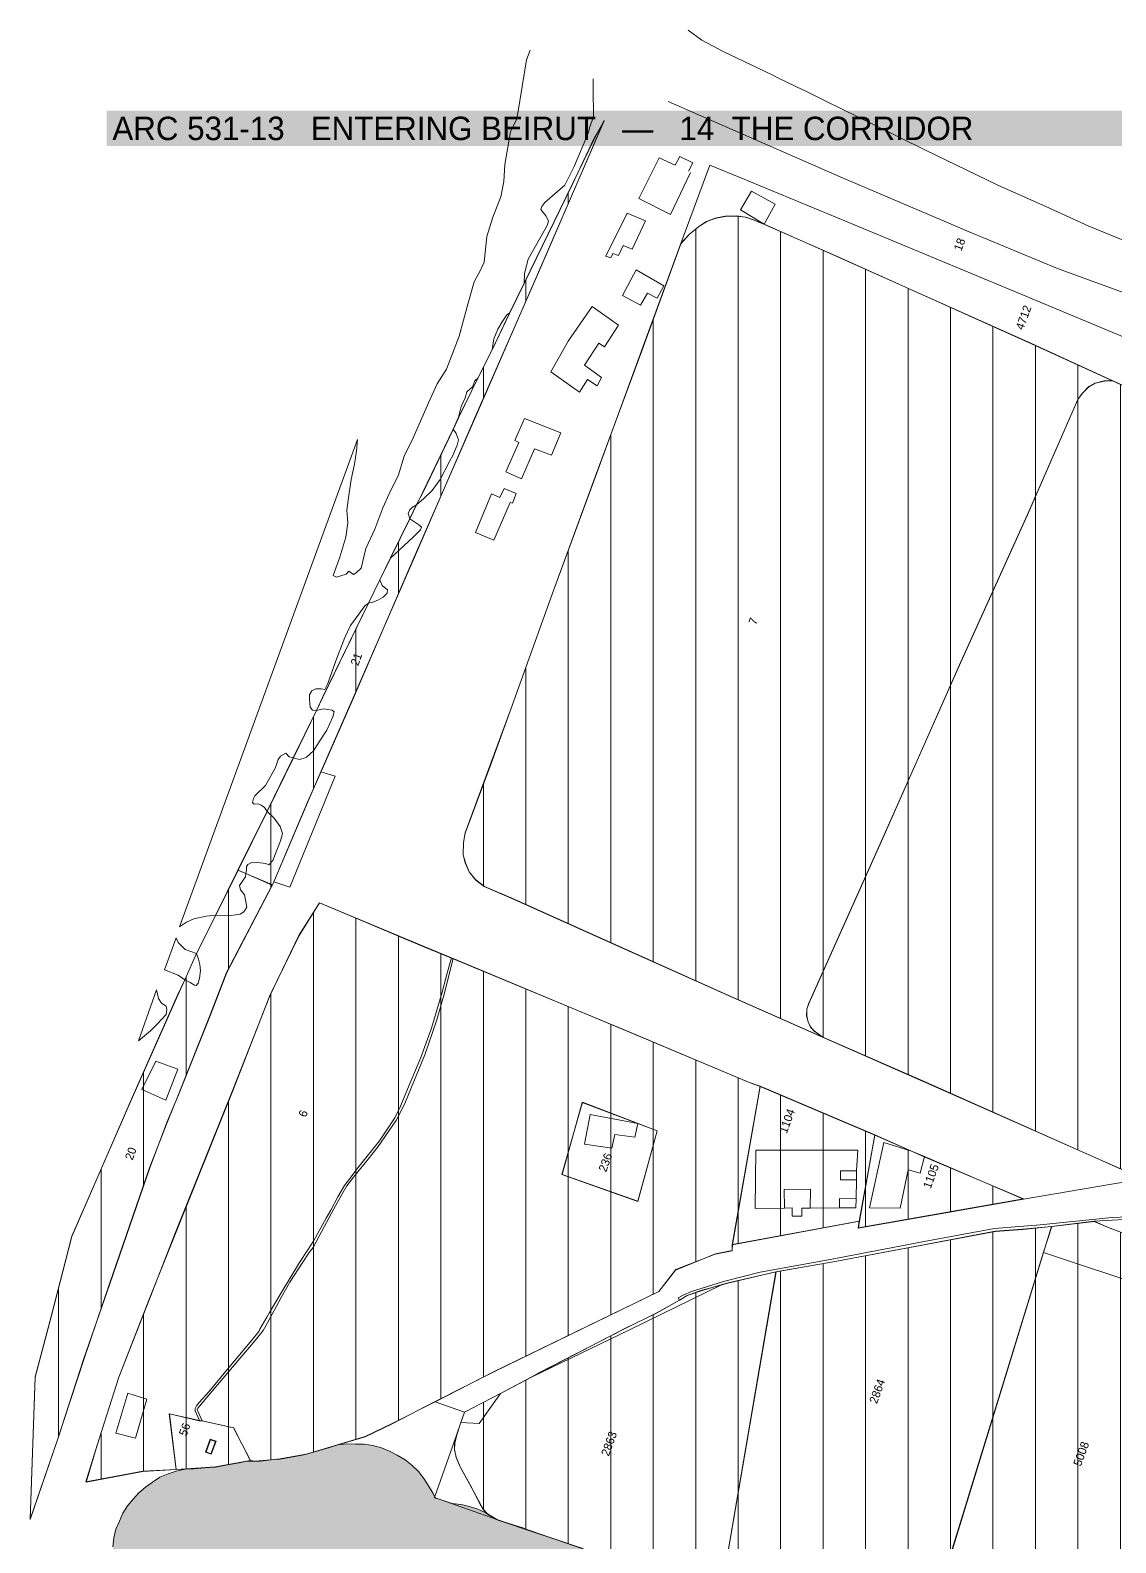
# Model space of a CAD drawing. Header units: metres. Extents: x -334141 to -333355, y -28163 to -27441.
# Drawn here: x -334071.4 to -333909.1, y -27700.9 to -27474.8 of the extents above; entities that cross this region are included whole.
import ezdxf

# ---------------------------------------------------------------- set-up
doc = ezdxf.new("R2010")
doc.units = ezdxf.units.M
for name, color, linetype, lineweight, true_color in [('EB-14-CORRIDOR', 7, 'CONTINUOUS', 18, 0x687b74), ('EB-14-EXPOSURE-0-25M', 7, 'CONTINUOUS', 18, 0xa64138), ('EB-14-EXPOSURE-25-50M', 7, 'CONTINUOUS', 18, 0xb96a61), ('EB-14-EXPOSURE-50-100M', 7, 'CONTINUOUS', 18, 0xd7aaa4), ('EB-BASE-CADASTRAL-AREA', 7, 'CONTINUOUS', 9, 0x8a8d90), ('EB-BASE-DIVIDING', 7, 'CONTINUOUS', 18, 0xc8bcac), ('EB-BASE-EASEMENTS', 7, 'CONTINUOUS', 18, 0x71806b), ('EB-BASE-ENCROACHED', 7, 'CONTINUOUS', 18, 0x725d47), ('EB-BASE-PARCEL-NUMBERS', 7, 'CONTINUOUS', 9, 0x8a8d90), ('EB-BASE-PARCELS', 7, 'CONTINUOUS', 18, 0x8a8d90), ('EB-BASE-SECTIONS', 7, 'CONTINUOUS', 9, 0xded8cf), ('EB-BASE-STRUCTURES', 7, 'CONTINUOUS', 18, 0x4e504d), ('EB-TITLE', 7, 'CONTINUOUS', 25, 0x151515)]:
    doc.layers.add(name, color=color, linetype=linetype, lineweight=lineweight, true_color=true_color)
doc.styles.add('OD-INTER', font='Inter.ttf')

msp = doc.modelspace()

# ---------------------------------------------------------------- hatches: boundary and pattern name
at = {"layer": 'EB-14-CORRIDOR', "transparency": 33554630}
msp.add_hatch(color=256, dxfattribs=at).paths.add_polyline_path([(-334024.37, -27732.06), (-334025.15, -27733.14), (-334026.02, -27734.11), (-334026.97, -27734.96), (-334028.02, -27735.7), (-334029.16, -27736.44), (-334030.38, -27736.95), (-334031.6, -27737.35), (-334032.91, -27737.75), (-334034.21, -27737.93), (-334035.5, -27737.88), (-334036.8, -27737.84), (-334038.08, -27737.57), (-334039.37, -27737.19), (-334040.74, -27736.81), (-334041.02, -27736.69), (-334041.29, -27736.68), (-334043.68, -27736.26), (-334044.24, -27736.24), (-334045.53, -27735.97), (-334046.81, -27735.71), (-334048, -27735.22), (-334049.18, -27734.62), (-334050.27, -27733.92), (-334051.35, -27733.21), (-334052.25, -27732.29), (-334053.14, -27731.26), (-334053.93, -27730.24), (-334054.54, -27729.1), (-334055.05, -27727.87), (-334055.47, -27726.63), (-334055.7, -27725.29), (-334055.84, -27724.06), (-334055.91, -27723.17), (-334055.97, -27722.5), (-334056.43, -27719.71), (-334056.5, -27719.04), (-334057.24, -27716.35), (-334057.4, -27715.68), (-334058.34, -27713.43), (-334058.67, -27712.31), (-334058.91, -27711.19), (-334059.05, -27710.07), (-334059.1, -27708.85), (-334059.07, -27702.75), (-334059.03, -27701.53), (-334058.89, -27700.2), (-334058.57, -27698.88), (-334058.06, -27697.68), (-334057.55, -27696.47), (-334056.87, -27695.39), (-334056, -27694.42), (-334055.13, -27693.45), (-334054.18, -27692.6), (-334053.13, -27691.86), (-334052, -27691.12), (-334050.77, -27690.61), (-334049.56, -27690.21), (-334048.25, -27689.92), (-334046.95, -27689.85), (-334044.07, -27689.62), (-334043.33, -27689.54), (-334040.16, -27688.98), (-334039.23, -27688.79), (-334038.3, -27688.72), (-334037.38, -27688.75), (-334034.59, -27688.4), (-334034.03, -27688.42), (-334030.49, -27687.77), (-334029.74, -27687.57), (-334026.66, -27686.68), (-334025.44, -27686.28), (-334024.05, -27686.11), (-334022.75, -27686.16), (-334021.46, -27686.2), (-334020.17, -27686.36), (-334018.88, -27686.74), (-334017.7, -27687.22), (-334016.51, -27687.82), (-334015.34, -27688.53), (-334014.35, -27689.34), (-334013.36, -27690.26), (-334012.56, -27691.29), (-334011.86, -27692.42), (-334011.16, -27693.56), (-334010.9, -27694.12), (-334010.82, -27694.24), (-334010.72, -27694.24), (-334008.44, -27694.99), (-334008.16, -27695.11), (-334007.88, -27695.12), (-334006.69, -27695.27), (-334005.59, -27695.53), (-334004.49, -27695.9), (-334003.39, -27696.39), (-334002.4, -27696.98), (-334001.94, -27697.22), (-334001.67, -27697.45), (-334001.31, -27697.57), (-333997.74, -27698.7), (-333997.65, -27698.81), (-333988.77, -27701.79), (-333977.34, -27705.74), (-333977.25, -27705.75), (-333968.19, -27708.84), (-333949.35, -27715.28), (-333938.73, -27718.88), (-333938.64, -27718.88), (-333922.64, -27724.44), (-333908.73, -27729.04), (-333908.55, -27729.16), (-333902.24, -27731.38), (-333902.15, -27731.49), (-333889.52, -27735.71), (-333876.99, -27740.04), (-333876.71, -27740.05), (-333876.34, -27740.06), (-333866.65, -27738.18), (-333865.44, -27738), (-333864.14, -27737.94), (-333862.85, -27737.98), (-333861.65, -27738.14), (-333860.37, -27738.52), (-333859.18, -27738.89), (-333858.08, -27739.37), (-333857, -27740.08), (-333856, -27740.78), (-333855.02, -27741.7), (-333854.22, -27742.62), (-333853.42, -27743.65), (-333852.71, -27744.67), (-333852.28, -27745.57), (-333852.11, -27746.02), (-333851.41, -27747.05), (-333851.24, -27747.39), (-333850.97, -27747.62), (-333849.9, -27748.77), (-333849.63, -27749), (-333849.35, -27749.12), (-333848.44, -27749.59), (-333848.17, -27749.71), (-333847.9, -27749.84), (-333820.91, -27759), (-333804.81, -27764.46), (-333786.24, -27770.77), (-333770.13, -27776.11), (-333769.4, -27776.25), (-333768.48, -27776.4), (-333768.48, -27776.4), (-333767.83, -27776.42), (-333766.99, -27776.34), (-333766.72, -27776.35), (-333765.51, -27776.28), (-333764.22, -27776.32), (-333763.02, -27776.48), (-333761.83, -27776.85), (-333760.64, -27777.23), (-333759.45, -27777.71), (-333758.46, -27778.41), (-333757.37, -27779.12), (-333756.47, -27779.93), (-333755.58, -27780.85), (-333754.88, -27781.87), (-333754.88, -27781.87), (-333754.51, -27781.99), (-333739.33, -27787.3), (-333739.24, -27787.31), (-333734.12, -27789.15), (-333724.61, -27792.49), (-333719.48, -27794.22), (-333719.39, -27794.22), (-333713.26, -27796.33), (-333701.01, -27800.65), (-333691.31, -27803.98), (-333691.22, -27803.99), (-333687.38, -27805.34), (-333683.54, -27806.7), (-333679.6, -27807.95), (-333677.59, -27808.69), (-333677.32, -27808.7), (-333673.48, -27810.16), (-333673.39, -27810.17), (-333669.64, -27811.41), (-333669.64, -27811.41), (-333662.96, -27813.76), (-333655.64, -27816.23), (-333651.25, -27817.72), (-333650.97, -27817.73), (-333650.88, -27817.73), (-333649.78, -27817.99), (-333648.58, -27818.26), (-333647.39, -27818.63), (-333646.21, -27819.23), (-333645.48, -27819.59), (-333645.3, -27819.71), (-333645.03, -27819.83), (-333642.74, -27820.57), (-333639.54, -27821.69), (-333639.45, -27821.69), (-333633.32, -27823.9), (-333632.5, -27824.15), (-333631.13, -27824.76), (-333629.95, -27825.35), (-333626.95, -27827.01), (-333623.41, -27828.92), (-333619.87, -27830.82), (-333619.77, -27830.82), (-333616.32, -27832.72), (-333609.15, -27836.63), (-333592.43, -27845.77), (-333592.34, -27845.78), (-333570.36, -27857.76), (-333546.3, -27871.04), (-333539.57, -27874.61), (-333539.48, -27874.62), (-333533.03, -27878.17), (-333526.76, -27881.61), (-333523.31, -27883.51), (-333522.22, -27884.11), (-333521.23, -27884.92), (-333520.25, -27885.84), (-333519.35, -27886.76), (-333518.65, -27887.78), (-333517.95, -27888.92), (-333517.44, -27890.16), (-333517.02, -27891.39), (-333516.69, -27892.63), (-333516.55, -27893.96), (-333516.51, -27895.3), (-333516.64, -27896.51), (-333516.87, -27897.84), (-333517.19, -27899.05), (-333517.7, -27900.25), (-333518.3, -27901.45), (-333518.98, -27902.54), (-333519.76, -27903.51), (-333520.72, -27904.47), (-333521.67, -27905.33), (-333522.81, -27906.06), (-333523.94, -27906.69), (-333524.04, -27906.69), (-333524.79, -27907.1), (-333525.08, -27907.32), (-333525.65, -27907.74), (-333526.13, -27908.17), (-333526.41, -27908.38), (-333526.89, -27908.81), (-333527.08, -27909.02), (-333527.27, -27909.24), (-333529.43, -27912.71), (-333530.9, -27914.88), (-333537.97, -27926.29), (-333537.97, -27926.29), (-333540.03, -27929.66), (-333540.42, -27930.31), (-333540.81, -27930.85), (-333542.09, -27932.8), (-333542.18, -27932.91), (-333551.3, -27947.24), (-333551.39, -27947.35), (-333558.66, -27959.19), (-333559.44, -27960.28), (-333560.31, -27961.25), (-333561.18, -27962.21), (-333562.22, -27963.07), (-333563.36, -27963.69), (-333564.49, -27964.32), (-333565.71, -27964.72), (-333567.02, -27965.12), (-333568.32, -27965.29), (-333569.62, -27965.36), (-333570.91, -27965.31), (-333572.2, -27965.16), (-333573.49, -27964.89), (-333574.68, -27964.4), (-333575.86, -27963.81), (-333607.39, -27946.93), (-333607.39, -27946.82), (-333620.02, -27940.05), (-333642.64, -27927.92), (-333642.73, -27927.92), (-333644.46, -27926.97), (-333645.54, -27926.27), (-333646.63, -27925.45), (-333647.62, -27924.64), (-333648.42, -27923.72), (-333649.21, -27922.59), (-333649.82, -27921.57), (-333650.43, -27920.32), (-333650.85, -27919.09), (-333651.08, -27917.86), (-333651.31, -27916.63), (-333651.36, -27915.29), (-333651.22, -27913.97), (-333650.99, -27912.75), (-333650.67, -27911.54), (-333650.26, -27910.34), (-333649.66, -27909.14), (-333648.98, -27908.05), (-333648.2, -27906.97), (-333647.33, -27906.11), (-333646.28, -27905.26), (-333645.24, -27904.52), (-333644.11, -27903.89), (-333642.98, -27903.38), (-333641.76, -27902.98), (-333640.45, -27902.69), (-333639.15, -27902.52), (-333637.85, -27902.45), (-333636.66, -27902.6), (-333635.37, -27902.87), (-333634.09, -27903.25), (-333629.05, -27904.98), (-333589.35, -27918.48), (-333589.07, -27918.49), (-333588.88, -27918.28), (-333569.87, -27888.53), (-333569.68, -27888.31), (-333569.95, -27888.19), (-333599.04, -27878.18), (-333599.13, -27878.06), (-333609.28, -27874.6), (-333639.47, -27864.21), (-333639.74, -27864.08), (-333639.93, -27864.3), (-333647.08, -27875.37), (-333647.86, -27876.45), (-333648.64, -27877.43), (-333649.59, -27878.28), (-333650.26, -27878.81), (-333650.47, -27879.58), (-333650.88, -27880.79), (-333651.39, -27881.99), (-333652.08, -27883.08), (-333653.45, -27885.25), (-333654.22, -27886.22), (-333655.09, -27887.19), (-333655.95, -27888.05), (-333657, -27888.9), (-333658.04, -27889.53), (-333659.26, -27890.04), (-333660.39, -27890.55), (-333661.61, -27890.84), (-333662.91, -27891.02), (-333664.21, -27891.2), (-333665.41, -27891.15), (-333666.7, -27890.89), (-333667.99, -27890.62), (-333669.18, -27890.24), (-333670.36, -27889.65), (-333671.45, -27889.05), (-333672.44, -27888.35), (-333673.43, -27887.43), (-333674.32, -27886.51), (-333675.03, -27885.49), (-333675.73, -27884.46), (-333676.34, -27883.33), (-333676.76, -27882.09), (-333677.09, -27880.86), (-333677.32, -27879.63), (-333677.37, -27878.3), (-333677.36, -27878.08), (-333677.31, -27876.75), (-333677.17, -27875.42), (-333676.85, -27874.1), (-333676.34, -27872.9), (-333675.84, -27871.69), (-333675.15, -27870.5), (-333674.66, -27869.85), (-333674.56, -27869.74), (-333673.79, -27868.66), (-333673.01, -27867.68), (-333672.05, -27866.72), (-333672.05, -27866.72), (-333671.66, -27866.29), (-333670.71, -27865.55), (-333670.61, -27865.22), (-333670.29, -27864.01), (-333670.18, -27863.68), (-333670.37, -27863.56), (-333673.17, -27861.8), (-333673.44, -27861.56), (-333673.64, -27861.89), (-333675.6, -27865.04), (-333677.47, -27868.19), (-333678.25, -27869.28), (-333679.03, -27870.25), (-333679.98, -27871.1), (-333680.94, -27871.96), (-333682.07, -27872.58), (-333683.2, -27873.21), (-333684.43, -27873.72), (-333685.64, -27874.01), (-333686.85, -27874.3), (-333688.15, -27874.37), (-333688.43, -27874.36), (-333688.62, -27874.46), (-333688.81, -27874.56), (-333689.11, -27875.33), (-333689.52, -27876.54), (-333689.72, -27876.86), (-333690.02, -27877.52), (-333690.02, -27877.52), (-333691.12, -27879.81), (-333691.12, -27879.92), (-333691.22, -27880.03), (-333691.14, -27880.25), (-333690.88, -27880.93), (-333690.46, -27882.17), (-333690.23, -27883.4), (-333690.09, -27884.62), (-333690.04, -27885.84), (-333690.18, -27887.17), (-333690.41, -27888.38), (-333690.82, -27889.59), (-333691.32, -27890.79), (-333691.82, -27891.89), (-333692.6, -27892.97), (-333693.38, -27893.94), (-333694.25, -27894.91), (-333695.2, -27895.65), (-333696.24, -27896.39), (-333697.38, -27897.02), (-333698.6, -27897.53), (-333698.97, -27897.63), (-333699.16, -27897.84), (-333700.99, -27899.78), (-333701.95, -27900.63), (-333702.9, -27901.38), (-333704.04, -27902.11), (-333705.16, -27902.63), (-333706.38, -27903.03), (-333707.6, -27903.43), (-333708.81, -27903.61), (-333710.11, -27903.67), (-333711.4, -27903.63), (-333712.69, -27903.47), (-333713.89, -27903.21), (-333715.08, -27902.83), (-333716.26, -27902.24), (-333717.35, -27901.64), (-333726.76, -27895.54), (-333727.04, -27895.42), (-333727.49, -27895.18), (-333727.77, -27895.06), (-333728.95, -27894.46), (-333730.03, -27893.76), (-333731.12, -27892.94), (-333732.01, -27892.02), (-333732.81, -27891), (-333733.6, -27889.97), (-333734.21, -27888.73), (-333734.72, -27887.6), (-333735.05, -27886.25), (-333735.28, -27885.02), (-333735.42, -27883.69), (-333735.41, -27883.47), (-333735.41, -27883.47), (-333735.83, -27882.34), (-333736.16, -27881.11), (-333736.39, -27879.88), (-333736.47, -27879.43), (-333736.65, -27879.31), (-333736.65, -27879.31), (-333737.83, -27878.61), (-333737.83, -27878.61), (-333738.56, -27878.25), (-333738.56, -27878.25), (-333739.65, -27877.65), (-333740.74, -27876.95), (-333741.72, -27876.14), (-333742.62, -27875.22), (-333743.33, -27874.31), (-333744.03, -27873.28), (-333744.64, -27872.15), (-333745.15, -27871.02), (-333745.48, -27869.79), (-333745.72, -27868.56), (-333745.86, -27867.33), (-333745.9, -27866), (-333745.77, -27864.78), (-333745.54, -27863.57), (-333745.43, -27863.13), (-333745.32, -27862.69), (-333745.32, -27862.69), (-333745.74, -27861.45), (-333745.98, -27860.22), (-333746.12, -27859), (-333746.07, -27857.67), (-333745.94, -27856.45), (-333745.71, -27855.24), (-333745.39, -27854.03), (-333743.64, -27848.98), (-333743.54, -27848.77), (-333743.71, -27848.32), (-333744.04, -27847.19), (-333744.27, -27845.96), (-333744.41, -27844.74), (-333744.46, -27843.52), (-333744.33, -27842.3), (-333744.1, -27841.09), (-333743.78, -27839.88), (-333743.26, -27838.45), (-333740.27, -27829.68), (-333740.17, -27829.35), (-333740.44, -27829.23), (-333754.61, -27824.29), (-333754.89, -27824.28), (-333755.17, -27824.16), (-333755.44, -27824.15), (-333756, -27824.13), (-333756.74, -27824.21), (-333757.3, -27824.19), (-333758.23, -27824.38), (-333759.06, -27824.46), (-333759.81, -27824.66), (-333760.66, -27824.96), (-333761.13, -27825.17), (-333761.32, -27825.27), (-333761.6, -27825.37), (-333762.26, -27825.79), (-333762.45, -27825.9), (-333762.64, -27826), (-333762.83, -27826.22), (-333763.78, -27826.96), (-333764.91, -27827.59), (-333766.04, -27828.1), (-333767.26, -27828.5), (-333768.48, -27828.9), (-333769.78, -27829.08), (-333770.99, -27829.15), (-333772.28, -27829.1), (-333773.57, -27828.83), (-333774.76, -27828.57), (-333775.95, -27828.19), (-333777.14, -27827.6), (-333778.23, -27827), (-333779.22, -27826.19), (-333779.58, -27825.96), (-333779.85, -27825.73), (-333780.12, -27825.61), (-333807.57, -27816.31), (-333807.65, -27816.2), (-333812.78, -27814.57), (-333812.87, -27814.57), (-333845.26, -27803.66), (-333845.26, -27803.66), (-333873.8, -27793.77), (-333874.16, -27793.64), (-333874.72, -27793.74), (-333874.81, -27793.73), (-333876.11, -27793.69), (-333877.4, -27793.53), (-333878.69, -27793.26), (-333879.87, -27792.78), (-333881.06, -27792.29), (-333882.15, -27791.59), (-333883.23, -27790.88), (-333883.5, -27790.65), (-333883.77, -27790.53), (-333911.31, -27781.23), (-333912.41, -27780.75), (-333913.59, -27780.15), (-333914.59, -27779.56), (-333915.58, -27778.75), (-333916.47, -27777.94), (-333917.27, -27777.03), (-333917.98, -27776), (-333918.59, -27774.98), (-333919.11, -27773.85), (-333919.53, -27772.73), (-333919.86, -27771.49), (-333920.09, -27770.27), (-333920.14, -27769.04), (-333920.1, -27767.82), (-333920.09, -27767.6), (-333920.36, -27767.48), (-333940.85, -27760.54), (-333962.08, -27753.35), (-333975.53, -27748.77), (-333975.62, -27748.77), (-334003.7, -27739.23), (-334003.7, -27739.23), (-334024.1, -27732.18), (-334024.37, -27732.06), (-334024.37, -27732.06)])
at = {"layer": 'EB-14-EXPOSURE-0-25M', "transparency": 33554630}
h = msp.add_hatch(dxfattribs=at)
h.set_pattern_fill('ANSI31', color=256, scale=2, angle=45)
h.paths.add_polyline_path([(-334046.55, -27612.83), (-334043.66, -27607.04), (-334040.37, -27600.39), (-334039.18, -27600.88), (-334035.17, -27602.57), (-334042.02, -27615.65), (-334044.46, -27622), (-334049.23, -27633.93), (-334050.96, -27638.09), (-334053.51, -27644.88), (-334059.49, -27662.21), (-334063.41, -27673.51), (-334067.25, -27685.36), (-334071.38, -27697.43), (-334070.63, -27676.14), (-334068.27, -27667.12), (-334065.17, -27655.13), (-334056.1, -27634.25), (-334049.36, -27619.05), (-334048.26, -27616.76), (-334046.55, -27612.83)])
h = msp.add_hatch(dxfattribs=at)
h.set_pattern_fill('ANSI31', color=256, scale=2, angle=45)
h.paths.add_polyline_path([(-334012.53, -27611.81), (-334008.43, -27613.51), (-334008.15, -27613.63), (-333982.7, -27624.18), (-333964, -27632.06), (-333962.26, -27632.68), (-333966.43, -27656.4), (-333966.46, -27657.28), (-333968.98, -27657.75), (-333974.89, -27660.09), (-333977.42, -27663.34), (-334002.09, -27675.34), (-334010.86, -27679.81), (-334017.27, -27683.13), (-334021.32, -27685.1), (-334030.12, -27687.67), (-334034.31, -27688.41), (-334037.75, -27688.74), (-334038.48, -27688.6), (-334041, -27683.74), (-334045.68, -27682.68), (-334046.14, -27682.67), (-334050.55, -27681.62), (-334049.55, -27689.98), (-334054.56, -27690.25), (-334063.04, -27691.84), (-334061.36, -27686.35), (-334058.13, -27676.14), (-334053.55, -27664.42), (-334049.69, -27654.68), (-334041.06, -27633.22), (-334035.56, -27619.1), (-334031.18, -27610.15), (-334028.13, -27605.26), (-334012.53, -27611.81)])
h = msp.add_hatch(dxfattribs=at)
h.set_pattern_fill('ANSI31', color=256, scale=2, angle=45)
h.paths.add_polyline_path([(-333923.02, -27654.05), (-333918.66, -27653.64), (-333919.9, -27657.49), (-333934.34, -27704.49), (-333938.73, -27718.88), (-333949.25, -27715.28), (-333968.19, -27708.84), (-333959.91, -27660.4), (-333951.34, -27658.93), (-333937.54, -27656.31), (-333927.11, -27654.34), (-333923.02, -27654.05)])
h = msp.add_hatch(dxfattribs=at)
h.set_pattern_fill('ANSI31', color=256, scale=2, angle=45)
h.paths.add_polyline_path([(-333903.69, -27714.78), (-333908.64, -27729.15), (-333922.64, -27724.44), (-333938.73, -27718.88), (-333934.34, -27704.49), (-333919.9, -27657.49), (-333918.66, -27653.64), (-333912.33, -27652.87), (-333910.33, -27653.72), (-333896.63, -27658.97), (-333885.58, -27663.25), (-333886.08, -27664.56), (-333887.33, -27668.29), (-333887.63, -27669.06), (-333893.3, -27685.29), (-333897.94, -27698.78), (-333900.19, -27704.92), (-333903.48, -27714.24), (-333903.69, -27714.78)])
h = msp.add_hatch(dxfattribs=at)
h.set_pattern_fill('ANSI31', color=256, scale=2, angle=45)
h.paths.add_polyline_path([(-333977.71, -27666.54), (-333974.31, -27664.67), (-333973.18, -27663.93), (-333971.12, -27663.23), (-333967.94, -27662.34), (-333967.28, -27662.14), (-333959.91, -27660.4), (-333968.19, -27708.84), (-333977.25, -27705.75), (-333988.77, -27701.79), (-333997.74, -27698.81), (-334001.67, -27697.45), (-334003.03, -27696.62), (-334003.66, -27695.93), (-334004.09, -27695.14), (-334005.65, -27692.2), (-334007.13, -27689.59), (-334007.73, -27688.13), (-334007.97, -27687.01), (-334007.93, -27686.01), (-334007.61, -27684.8), (-334006.99, -27682.94), (-334006.47, -27681.4), (-334001.1, -27678.6), (-333996.38, -27676.1), (-333995.25, -27675.47), (-333982.52, -27668.93), (-333977.71, -27666.54)])
h = msp.add_hatch(dxfattribs=at)
h.set_pattern_fill('ANSI31', color=256, scale=2, angle=45)
h.paths.add_polyline_path([(-334041, -27683.74), (-334038.48, -27688.6), (-334043.7, -27689.63), (-334049.55, -27689.98), (-334050.55, -27681.62), (-334046.14, -27682.67), (-334045.68, -27682.68), (-334041, -27683.74)])
at = {"layer": 'EB-14-EXPOSURE-25-50M', "transparency": 33554630}
h = msp.add_hatch(dxfattribs=at)
h.set_pattern_fill('ANSI31', color=256, scale=2, angle=45)
h.paths.add_polyline_path([(-333988.82, -27635.07), (-333980.51, -27638.25), (-333977.68, -27639.35), (-333980.55, -27649.9), (-333991.89, -27645.84), (-333988.82, -27635.07)])
at = {"layer": 'EB-14-EXPOSURE-50-100M', "transparency": 33554630}
h = msp.add_hatch(dxfattribs=at)
h.set_pattern_fill('ANSI31', color=256, scale=2, angle=45)
h.paths.add_polyline_path([(-334035.17, -27602.57), (-334039.18, -27600.88), (-334040.37, -27600.39), (-334035.98, -27591.55), (-334032.09, -27583.59), (-334028.6, -27576.49), (-334027.7, -27574.53), (-334020.81, -27560.45), (-334019.11, -27556.96), (-334017.52, -27553.68), (-334014.62, -27547.79), (-334013.62, -27545.72), (-334012.63, -27543.87), (-334008.13, -27534.37), (-334007.33, -27532.62), (-334004.44, -27526.73), (-334002.35, -27522.58), (-333999.75, -27517.12), (-333997.55, -27512.65), (-333990.37, -27497.92), (-333987.06, -27490.93), (-333985.58, -27488.32), (-333995.06, -27510.18), (-334004.93, -27532.82), (-334013.99, -27553.59), (-334023.07, -27574.58), (-334027.9, -27585.62), (-334029.92, -27590.21), (-334034.97, -27602.13), (-334035.17, -27602.57)])
h = msp.add_hatch(dxfattribs=at)
h.set_pattern_fill('ANSI31', color=256, scale=2, angle=45)
h.paths.add_polyline_path([(-333961.6, -27503.82), (-333950.93, -27508.52), (-333921.68, -27521.66), (-333909.56, -27527.19), (-333910.77, -27527.26), (-333912.17, -27527.54), (-333913.11, -27528.07), (-333914.07, -27529.03), (-333914.75, -27530.01), (-333922.3, -27547.17), (-333932.25, -27569.24), (-333944.12, -27596.02), (-333954.97, -27620.28), (-333955.28, -27621.16), (-333955.32, -27622.15), (-333955.07, -27623.05), (-333954.73, -27623.84), (-333954.19, -27624.41), (-333952.93, -27625.35), (-333966.78, -27619.2), (-333983.83, -27611.6), (-333999.04, -27604.74), (-334003.51, -27602.8), (-334004.78, -27601.87), (-334005.75, -27600.61), (-334006.35, -27599.26), (-334006.68, -27598.03), (-334006.61, -27596.25), (-334006.38, -27594.82), (-334002.49, -27584.41), (-333999.52, -27576.3), (-333993.15, -27558.54), (-333986.91, -27541.56), (-333979.95, -27522.71), (-333974.1, -27506.71), (-333972.85, -27505.31), (-333971.42, -27504.14), (-333970.28, -27503.4), (-333968.97, -27502.89), (-333967.48, -27502.61), (-333965.81, -27502.56), (-333964.43, -27502.72), (-333963.15, -27503.21), (-333961.6, -27503.82)])
h = msp.add_hatch(dxfattribs=at)
h.set_pattern_fill('ANSI31', color=256, scale=2, angle=45)
h.paths.add_polyline_path([(-333910.77, -27527.26), (-333909.56, -27527.19), (-333883.23, -27539.11), (-333882.78, -27550.01), (-333883.21, -27556.87), (-333884.3, -27574.6), (-333885.19, -27584.11), (-333887, -27603.92), (-333888.4, -27622.52), (-333889.24, -27643.69), (-333905.07, -27646.46), (-333937.52, -27632.11), (-333952.93, -27625.35), (-333954.19, -27624.41), (-333954.73, -27623.84), (-333955.07, -27623.05), (-333955.32, -27622.15), (-333955.28, -27621.16), (-333954.97, -27620.28), (-333944.12, -27596.02), (-333932.25, -27569.24), (-333922.3, -27547.17), (-333914.75, -27530.01), (-333914.07, -27529.03), (-333913.11, -27528.07), (-333912.17, -27527.54), (-333910.77, -27527.26)])
h = msp.add_hatch(dxfattribs=at)
h.set_pattern_fill('ANSI31', color=256, scale=2, angle=45)
h.paths.add_polyline_path([(-333966.43, -27656.4), (-333962.26, -27632.68), (-333945.11, -27639.94), (-333947.42, -27652.85), (-333966.43, -27656.4)])
h = msp.add_hatch(dxfattribs=at)
h.set_pattern_fill('ANSI31', color=256, scale=2, angle=45)
h.paths.add_polyline_path([(-333947.42, -27652.85), (-333945.11, -27639.94), (-333939.64, -27642.36), (-333937.73, -27643.2), (-333922.86, -27649.5), (-333933.39, -27651.35), (-333947.55, -27653.84), (-333947.42, -27652.85)])

# ---------------------------------------------------------------- linework, layer by layer
at = {"layer": 'EB-14-CORRIDOR'}
msp.add_lwpolyline([(-334059.03, -27701.53), (-334058.89, -27700.2), (-334058.57, -27698.88), (-334058.06, -27697.68), (-334057.55, -27696.47), (-334056.87, -27695.39), (-334056, -27694.42), (-334055.13, -27693.45), (-334054.18, -27692.6), (-334053.13, -27691.86), (-334052, -27691.12), (-334050.77, -27690.61), (-334049.56, -27690.21), (-334048.25, -27689.92), (-334046.95, -27689.85), (-334044.07, -27689.62), (-334043.33, -27689.54), (-334040.16, -27688.98), (-334039.23, -27688.79), (-334038.3, -27688.72), (-334037.38, -27688.75), (-334034.59, -27688.4), (-334034.03, -27688.42), (-334030.49, -27687.77), (-334029.74, -27687.57), (-334026.66, -27686.68), (-334025.44, -27686.28), (-334024.05, -27686.11), (-334022.75, -27686.16), (-334021.46, -27686.2), (-334020.17, -27686.36), (-334018.88, -27686.74), (-334017.7, -27687.22), (-334016.51, -27687.82), (-334015.34, -27688.53), (-334014.35, -27689.34), (-334013.36, -27690.26), (-334012.56, -27691.29), (-334011.86, -27692.42), (-334011.16, -27693.56), (-334010.9, -27694.12), (-334010.82, -27694.24), (-334010.72, -27694.24), (-334008.44, -27694.99), (-334008.16, -27695.11), (-334007.88, -27695.12), (-334006.69, -27695.27), (-334005.59, -27695.53), (-334004.49, -27695.9), (-334003.39, -27696.39), (-334002.4, -27696.98), (-334001.94, -27697.22), (-334001.67, -27697.45), (-334001.31, -27697.57), (-333997.74, -27698.7), (-333997.65, -27698.81), (-333988.77, -27701.79)], dxfattribs=at)
at = {"layer": 'EB-14-EXPOSURE-0-25M'}
for points in [[(-334046.55, -27612.83), (-334043.66, -27607.04), (-334040.37, -27600.39), (-334039.18, -27600.88), (-334035.17, -27602.57), (-334042.02, -27615.65), (-334044.46, -27622), (-334049.23, -27633.93), (-334050.96, -27638.09), (-334053.51, -27644.88), (-334059.49, -27662.21), (-334063.41, -27673.51), (-334067.25, -27685.36), (-334071.38, -27697.43), (-334070.63, -27676.14), (-334068.27, -27667.12), (-334065.17, -27655.13), (-334056.1, -27634.25), (-334049.36, -27619.05), (-334048.26, -27616.76), (-334046.55, -27612.83)], [(-334012.53, -27611.81), (-334008.43, -27613.51), (-334008.15, -27613.63), (-333982.7, -27624.18), (-333964, -27632.06), (-333962.26, -27632.68), (-333966.43, -27656.4), (-333966.46, -27657.28), (-333968.98, -27657.75), (-333974.89, -27660.09), (-333977.42, -27663.34), (-334002.09, -27675.34), (-334010.86, -27679.81), (-334017.27, -27683.13), (-334021.32, -27685.1), (-334030.12, -27687.67), (-334034.31, -27688.41), (-334037.75, -27688.74), (-334038.48, -27688.6), (-334041, -27683.74), (-334045.68, -27682.68), (-334046.14, -27682.67), (-334050.55, -27681.62), (-334049.55, -27689.98), (-334054.56, -27690.25), (-334063.04, -27691.84), (-334061.36, -27686.35), (-334058.13, -27676.14), (-334053.55, -27664.42), (-334049.69, -27654.68), (-334041.06, -27633.22), (-334035.56, -27619.1), (-334031.18, -27610.15), (-334028.13, -27605.26), (-334012.53, -27611.81)], [(-333923.02, -27654.05), (-333918.66, -27653.64), (-333919.9, -27657.49), (-333934.34, -27704.49), (-333938.73, -27718.88), (-333949.25, -27715.28), (-333968.19, -27708.84), (-333959.91, -27660.4), (-333951.34, -27658.93), (-333937.54, -27656.31), (-333927.11, -27654.34), (-333923.02, -27654.05)], [(-333903.69, -27714.78), (-333908.64, -27729.15), (-333922.64, -27724.44), (-333938.73, -27718.88), (-333934.34, -27704.49), (-333919.9, -27657.49), (-333918.66, -27653.64), (-333912.33, -27652.87), (-333910.33, -27653.72), (-333896.63, -27658.97), (-333885.58, -27663.25), (-333886.08, -27664.56), (-333887.33, -27668.29), (-333887.63, -27669.06), (-333893.3, -27685.29), (-333897.94, -27698.78), (-333900.19, -27704.92), (-333903.48, -27714.24), (-333903.69, -27714.78)], [(-334041, -27683.74), (-334038.48, -27688.6), (-334043.7, -27689.63), (-334049.55, -27689.98), (-334050.55, -27681.62), (-334046.14, -27682.67), (-334045.68, -27682.68), (-334041, -27683.74)]]:
    msp.add_lwpolyline(points, close=True, dxfattribs=at)
msp.add_lwpolyline([(-333988.77, -27701.79), (-333997.74, -27698.81), (-334001.67, -27697.45), (-334003.03, -27696.62), (-334003.66, -27695.93), (-334004.09, -27695.14), (-334005.65, -27692.2), (-334007.13, -27689.59), (-334007.73, -27688.13), (-334007.97, -27687.01), (-334007.93, -27686.01), (-334007.61, -27684.8), (-334006.99, -27682.94), (-334006.47, -27681.4), (-334001.1, -27678.6), (-333996.38, -27676.1), (-333995.25, -27675.47), (-333982.52, -27668.93), (-333977.71, -27666.54), (-333977.71, -27666.54), (-333974.31, -27664.67), (-333973.18, -27663.93), (-333971.12, -27663.23), (-333967.94, -27662.34), (-333967.28, -27662.14), (-333959.91, -27660.4), (-333968.19, -27708.84)], dxfattribs=at)
at = {"layer": 'EB-14-EXPOSURE-25-50M'}
msp.add_lwpolyline([(-333988.82, -27635.07), (-333980.51, -27638.25), (-333977.68, -27639.35), (-333980.55, -27649.9), (-333991.89, -27645.84), (-333988.82, -27635.07)], close=True, dxfattribs=at)
at = {"layer": 'EB-14-EXPOSURE-50-100M'}
for points in [[(-334035.17, -27602.57), (-334039.18, -27600.88), (-334040.37, -27600.39), (-334035.98, -27591.55), (-334032.09, -27583.59), (-334028.6, -27576.49), (-334027.7, -27574.53), (-334020.81, -27560.45), (-334019.11, -27556.96), (-334017.52, -27553.68), (-334014.62, -27547.79), (-334013.62, -27545.72), (-334012.63, -27543.87), (-334008.13, -27534.37), (-334007.33, -27532.62), (-334004.44, -27526.73), (-334002.35, -27522.58), (-333999.75, -27517.12), (-333997.55, -27512.65), (-333990.37, -27497.92), (-333987.06, -27490.93), (-333985.58, -27488.32), (-333995.06, -27510.18), (-334004.93, -27532.82), (-334013.99, -27553.59), (-334023.07, -27574.58), (-334027.9, -27585.62), (-334029.92, -27590.21), (-334034.97, -27602.13), (-334035.17, -27602.57)], [(-333961.6, -27503.82), (-333950.93, -27508.52), (-333921.68, -27521.66), (-333909.56, -27527.19), (-333910.77, -27527.26), (-333912.17, -27527.54), (-333913.11, -27528.07), (-333914.07, -27529.03), (-333914.75, -27530.01), (-333922.3, -27547.17), (-333932.25, -27569.24), (-333944.12, -27596.02), (-333954.97, -27620.28), (-333955.28, -27621.16), (-333955.32, -27622.15), (-333955.07, -27623.05), (-333954.73, -27623.84), (-333954.19, -27624.41), (-333952.93, -27625.35), (-333966.78, -27619.2), (-333983.83, -27611.6), (-333999.04, -27604.74), (-334003.51, -27602.8), (-334004.78, -27601.87), (-334005.75, -27600.61), (-334006.35, -27599.26), (-334006.68, -27598.03), (-334006.61, -27596.25), (-334006.38, -27594.82), (-334002.49, -27584.41), (-333999.52, -27576.3), (-333993.15, -27558.54), (-333986.91, -27541.56), (-333979.95, -27522.71), (-333974.1, -27506.71), (-333972.85, -27505.31), (-333971.42, -27504.14), (-333970.28, -27503.4), (-333968.97, -27502.89), (-333967.48, -27502.61), (-333965.81, -27502.56), (-333964.43, -27502.72), (-333963.15, -27503.21), (-333961.6, -27503.82)], [(-333966.43, -27656.4), (-333962.26, -27632.68), (-333945.11, -27639.94), (-333947.42, -27652.85), (-333966.43, -27656.4)], [(-333947.42, -27652.85), (-333945.11, -27639.94), (-333939.64, -27642.36), (-333937.73, -27643.2), (-333922.86, -27649.5), (-333933.39, -27651.35), (-333947.55, -27653.84), (-333947.42, -27652.85)]]:
    msp.add_lwpolyline(points, close=True, dxfattribs=at)
msp.add_lwpolyline([(-333905.07, -27646.46), (-333937.52, -27632.11), (-333952.93, -27625.35), (-333954.19, -27624.41), (-333954.73, -27623.84), (-333955.07, -27623.05), (-333955.32, -27622.15), (-333955.28, -27621.16), (-333954.97, -27620.28), (-333944.12, -27596.02), (-333932.25, -27569.24), (-333922.3, -27547.17), (-333914.75, -27530.01), (-333914.07, -27529.03), (-333913.11, -27528.07), (-333912.17, -27527.54), (-333910.77, -27527.26), (-333910.77, -27527.26), (-333909.56, -27527.19), (-333883.23, -27539.11)], dxfattribs=at)
at = {"layer": 'EB-BASE-CADASTRAL-AREA'}
for points in [[(-334045.19, -27687.37), (-334044.48, -27685.44), (-334043.61, -27685.75), (-334044.32, -27687.69), (-334045.19, -27687.37)], [(-334045.09, -27687.34), (-334044.43, -27685.54), (-334043.71, -27685.8), (-334044.37, -27687.6), (-334045.09, -27687.34)]]:
    msp.add_lwpolyline(points, dxfattribs=at)
at = {"layer": 'EB-BASE-DIVIDING'}
for points in [[(-334043.62, -27607.09), (-334045.11, -27607.25), (-334046.95, -27607.64), (-334048.05, -27608.14), (-334049.05, -27608.83), (-334022.47, -27536), (-334022.63, -27537.69), (-334022.93, -27539.68), (-334023.39, -27541.94), (-334023.85, -27545.05), (-334024.04, -27546.54), (-334023.93, -27548.42), (-334024.23, -27550.56), (-334025.11, -27553.56), (-334026.11, -27556.31), (-334025.61, -27556.54), (-334024.16, -27556.12), (-334023.74, -27555.66), (-334023.05, -27556.16), (-334022.66, -27555.89), (-334021.93, -27555.24), (-334021.19, -27552.29), (-334019.87, -27549.38), (-334018.66, -27546.19), (-334017.74, -27544.09), (-334016.31, -27541.25), (-334015.46, -27538.49), (-334014.1, -27535.62), (-334011.86, -27530.48), (-334010.54, -27527.64), (-334009.16, -27525.46), (-334007.27, -27520.51), (-334005.98, -27515.76), (-334005.01, -27512.39), (-334004.11, -27510.78), (-334003.53, -27509.47), (-334003.11, -27505.64), (-334002.21, -27502.73), (-334001.04, -27499.7), (-334000.59, -27497.4), (-334000.43, -27494.87), (-333999.57, -27490), (-333998.67, -27488.12), (-333998.49, -27487.19), (-333997.2, -27479.24), (-333996.63, -27477.77)], [(-333987.23, -27482.04), (-333987.21, -27483.56), (-333987.16, -27487.76), (-333987.75, -27489.41), (-333987.94, -27490.06), (-333990.05, -27495.19), (-333991.48, -27497.95), (-333992.57, -27498.88), (-333994.43, -27500.54), (-333994.88, -27501.15), (-333995.03, -27501.6), (-333994.25, -27502.6), (-333993.9, -27503.34), (-333994.09, -27504.01), (-333996.96, -27509.01), (-333997.5, -27511.16), (-333997.52, -27512.62)], [(-333999.72, -27517.08), (-334000.13, -27517.35), (-334000.84, -27518.38), (-334001.48, -27519.5), (-334002.09, -27520.91), (-334002.35, -27522.58)], [(-334004.41, -27526.75), (-334004.94, -27527.23), (-334005.29, -27528.09), (-334006.09, -27528.86), (-334006.38, -27529.76), (-334006.96, -27531.04), (-334007.34, -27532.66)], [(-334013.62, -27545.74), (-334014.23, -27546.11), (-334014.64, -27546.5), (-334014.9, -27547.04), (-334014.64, -27547.83)], [(-334020.84, -27560.44), (-334021.37, -27560.83), (-334022.27, -27562.08), (-334023.52, -27563.78), (-334024.36, -27565.58), (-334025.68, -27569.07), (-334026.91, -27572.44), (-334027.36, -27573.35), (-334027.91, -27573.26), (-334028.7, -27573.24), (-334029.28, -27573.56), (-334029.65, -27574.15), (-334029.63, -27574.78), (-334029.53, -27576), (-334029.19, -27576.46), (-334028.61, -27576.49)], [(-334032.05, -27583.58), (-334032.68, -27583.4), (-334033.16, -27582.89), (-334033.96, -27583.34), (-334034.31, -27583.82), (-334034.74, -27585.04), (-334036.22, -27587.7), (-334037.79, -27589.24), (-334038.03, -27589.63), (-334038.16, -27590.24), (-334037.9, -27590.52), (-334037.32, -27590.46), (-334036.84, -27590.65), (-334036.36, -27591.01), (-334035.95, -27591.6)], [(-334046.53, -27612.84), (-334048.23, -27612.25), (-334049.28, -27611.16), (-334049.55, -27610.5), (-334051.31, -27615.26), (-334049.28, -27616.08), (-334048.29, -27616.77)], [(-334052.2, -27619.57), (-334051.78, -27620.23), (-334051.09, -27620.71), (-334050.95, -27621.18), (-334051.09, -27621.94), (-334052.46, -27623.43), (-334053.4, -27624.37), (-334055.22, -27625.89), (-334052.49, -27618.24)], [(-334052.49, -27618.24), (-334052.2, -27619.57)], [(-333885.38, -27647.42), (-333885.55, -27647.05), (-333895.82, -27649.95), (-333903.64, -27652.05), (-333909.64, -27652.28), (-333920.4, -27653.41), (-333927.22, -27653.92), (-333937.75, -27655.88), (-333951.78, -27658.59), (-333962.28, -27660.46), (-333967.75, -27661.87), (-333972.51, -27663.36), (-333973.68, -27663.83), (-333974.52, -27664.29), (-333974.31, -27664.67)], [(-333922.86, -27649.54), (-333905.03, -27646.51)], [(-333890.21, -27648.8), (-333903.39, -27652.36), (-333912.3, -27652.82)], [(-334010.86, -27679.83), (-334006.47, -27681.41)]]:
    msp.add_lwpolyline(points, dxfattribs=at)
at = {"layer": 'EB-BASE-EASEMENTS'}
for points in [[(-334008.18, -27534.42), (-334007.72, -27535.06), (-334007.36, -27536.01), (-334007.54, -27536.84), (-334008.19, -27538.39), (-334008.67, -27539.16), (-334010.09, -27541.95), (-334011.28, -27543.62), (-334012.53, -27544.8), (-334013.62, -27545.74)], [(-334014.64, -27547.83), (-334013.3, -27548.72), (-334012.88, -27549.08), (-334013.06, -27549.5), (-334014.13, -27550.57), (-334017.53, -27553.71)], [(-334019.12, -27556.95), (-334018.76, -27557.82), (-334017.99, -27558.47), (-334018.05, -27558.95), (-334018.64, -27559.54), (-334019.3, -27559.96), (-334020.04, -27560.25), (-334020.84, -27560.44)], [(-334028.61, -27576.49), (-334027.52, -27576.24), (-334026.27, -27576.47), (-334025.97, -27576.71), (-334026.15, -27577.43), (-334027.04, -27579.45), (-334028.17, -27581.17), (-334029.06, -27582.54), (-334030.07, -27583.49), (-334030.6, -27583.67), (-334031.2, -27583.84), (-334032.05, -27583.58)], [(-334035.95, -27591.6), (-334034.92, -27592.58), (-334034.03, -27593.83), (-334033.68, -27594.9), (-334033.97, -27595.97), (-334035.1, -27598.94), (-334035.7, -27599.59), (-334036.17, -27599.35), (-334037.42, -27599.24), (-334038.43, -27599.29), (-334038.84, -27599.53), (-334039.08, -27599.83), (-334039.08, -27600.42), (-334039.14, -27600.88)], [(-334039.14, -27600.88), (-334039.2, -27601.37), (-334040.09, -27602.68), (-334039.97, -27603.33), (-334039.38, -27604.05), (-334039.14, -27605.06), (-334038.99, -27605.89), (-334039.47, -27606.6), (-334040, -27606.96), (-334041.42, -27607.14), (-334043.62, -27607.09)], [(-334046.53, -27612.84), (-334046.21, -27613.66), (-334046.04, -27614.47), (-334045.95, -27615.4), (-334046.1, -27616.5), (-334046.3, -27617.28), (-334046.59, -27617.6), (-334046.85, -27617.57), (-334047.46, -27617.14), (-334048.29, -27616.77)], [(-334046.1, -27682.62), (-334046.75, -27681.18), (-334046.73, -27680.85), (-334046.52, -27680.45), (-334046.13, -27679.96), (-334044.68, -27678.33), (-334042.15, -27675.27), (-334038.25, -27670.63), (-334037.23, -27669.33), (-334037.05, -27669.01), (-334036.02, -27667.18), (-334035.64, -27666.47), (-334033.89, -27663.53), (-334031.14, -27659.01), (-334029.9, -27657.14), (-334029, -27655.71), (-334027.15, -27652.4), (-334026.47, -27651.2), (-334025.41, -27649.21), (-334024.4, -27647.51), (-334023.77, -27646.64), (-334022.22, -27644.6), (-334019.18, -27640.81), (-334016.89, -27637.4), (-334016.05, -27635.67), (-334014.72, -27632.52), (-334012.97, -27628.38), (-334011.42, -27623.97), (-334009.79, -27618.58), (-334008.99, -27615.56), (-334008.43, -27613.46)], [(-334008.16, -27613.58), (-334009.49, -27618.88), (-334010.62, -27622.74), (-334012.37, -27627.97), (-334013.92, -27631.71), (-334015.38, -27635.24), (-334016.66, -27637.8), (-334017.17, -27638.5), (-334018.35, -27640.21), (-334019.39, -27641.66), (-334020.89, -27643.55), (-334023.08, -27646.25), (-334024.08, -27647.57), (-334024.81, -27648.83), (-334025.99, -27651), (-334028.18, -27655.1), (-334029.08, -27656.79), (-334029.68, -27657.54), (-334030.74, -27659.14), (-334032.57, -27661.97), (-334033.85, -27664.27), (-334035.94, -27668.04), (-334036.58, -27669.21), (-334037.78, -27670.7), (-334040.03, -27673.35), (-334044.19, -27678.25), (-334046.35, -27680.8), (-334046.41, -27681.04), (-334046.34, -27681.24), (-334045.7, -27682.71)], [(-333947.87, -27646.64), (-333947.84, -27645.31)], [(-333950.39, -27650.87), (-333947.97, -27650.85), (-333947.91, -27649.51)], [(-333954.78, -27650.88), (-333956.04, -27650.9), (-333956.02, -27652.11), (-333957.48, -27652.08), (-333957.48, -27650.87), (-333958.64, -27650.9)]]:
    msp.add_lwpolyline(points, dxfattribs=at)
at = {"layer": 'EB-BASE-ENCROACHED'}
msp.add_lwpolyline([(-334027.94, -27585.66), (-334025.8, -27586.33), (-334032.58, -27602.93), (-334034.99, -27602.1)], dxfattribs=at)
at = {"layer": 'EB-BASE-PARCELS'}
for points in [[(-333976.01, -27485.44), (-333950.27, -27496.72), (-333930.99, -27504.91), (-333917.78, -27510.41), (-333899.89, -27516.94), (-333889.02, -27521.07)], [(-334027.94, -27585.66), (-334023.11, -27574.61), (-334013.96, -27553.56), (-334004.95, -27532.86), (-333995.04, -27510.23), (-333985.57, -27488.29), (-333987.02, -27490.97), (-333990.37, -27497.86), (-333997.52, -27512.62)], [(-333969.77, -27494.96), (-333974.11, -27506.67)], [(-333883.44, -27530.92), (-333905.59, -27521.65), (-333924.33, -27513.82), (-333949.27, -27503.44), (-333965.16, -27496.86), (-333969.77, -27494.96)], [(-333974.11, -27506.67), (-333972.87, -27505.33), (-333971.44, -27504.14), (-333970.25, -27503.41), (-333969.01, -27502.92), (-333967.47, -27502.63), (-333965.85, -27502.6), (-333964.42, -27502.74), (-333963.1, -27503.17), (-333961.64, -27503.81)], [(-333961.64, -27503.81), (-333950.89, -27508.57), (-333921.71, -27521.65), (-333909.53, -27527.22)], [(-333952.91, -27625.33), (-333966.76, -27619.21), (-333983.82, -27611.55), (-333999.05, -27604.71), (-334003.47, -27602.82), (-334004.77, -27601.82), (-334005.74, -27600.61), (-334006.3, -27599.26), (-334006.64, -27598.07), (-334006.61, -27596.24), (-334006.37, -27594.8), (-334002.53, -27584.35), (-333999.56, -27576.28), (-333993.14, -27558.56), (-333986.9, -27541.52), (-333979.98, -27522.74), (-333974.11, -27506.67)], [(-333997.52, -27512.62), (-333999.72, -27517.08)], [(-333999.72, -27517.08), (-334002.35, -27522.58)], [(-334002.35, -27522.58), (-334004.41, -27526.75)], [(-334004.41, -27526.75), (-334007.34, -27532.66)], [(-333909.53, -27527.22), (-333910.8, -27527.22), (-333912.15, -27527.57), (-333913.12, -27528.09), (-333914.12, -27529.08), (-333914.74, -27530), (-333922.3, -27547.22), (-333932.23, -27569.25), (-333944.1, -27595.99), (-333954.99, -27620.26), (-333955.28, -27621.17), (-333955.28, -27622.15), (-333955.07, -27623.09), (-333954.69, -27623.82), (-333954.23, -27624.41), (-333952.91, -27625.33)], [(-333883.22, -27539.09), (-333909.53, -27527.22)], [(-334008.18, -27534.42), (-334012.68, -27543.85), (-334013.62, -27545.74)], [(-334007.34, -27532.66), (-334008.18, -27534.42)], [(-334013.62, -27545.74), (-334014.64, -27547.83)], [(-334014.64, -27547.83), (-334017.53, -27553.71)], [(-334017.53, -27553.71), (-334019.12, -27556.95)], [(-334019.12, -27556.95), (-334020.84, -27560.44)], [(-334020.84, -27560.44), (-334027.66, -27574.5), (-334028.61, -27576.49)], [(-334028.61, -27576.49), (-334032.05, -27583.58)], [(-334032.05, -27583.58), (-334035.95, -27591.6)], [(-334034.99, -27602.1), (-334029.91, -27590.17), (-334027.94, -27585.66)], [(-334035.95, -27591.6), (-334040.32, -27600.36)], [(-334040.32, -27600.36), (-334043.62, -27607.09)], [(-334039.14, -27600.88), (-334040.32, -27600.36)], [(-334035.2, -27602.6), (-334039.14, -27600.88)], [(-334035.2, -27602.6), (-334034.99, -27602.1)], [(-334071.39, -27697.38), (-334067.28, -27685.38), (-334063.36, -27673.52), (-334059.52, -27662.21), (-334053.55, -27644.85), (-334050.93, -27638.1), (-334049.22, -27633.89), (-334044.48, -27622), (-334042.04, -27615.68), (-334035.2, -27602.6)], [(-334008.43, -27613.46), (-334012.51, -27611.76), (-334028.14, -27605.24), (-334031.21, -27610.13), (-334035.55, -27619.14), (-334041.08, -27633.19), (-334049.71, -27654.65), (-334053.52, -27664.37), (-334058.16, -27676.18), (-334061.37, -27686.33), (-334063.07, -27691.83)], [(-334043.62, -27607.09), (-334046.53, -27612.84)], [(-334046.53, -27612.84), (-334048.29, -27616.77)], [(-334008.16, -27613.58), (-334008.43, -27613.46)], [(-333962.26, -27632.72), (-333964.01, -27632.05), (-333982.73, -27624.18), (-334008.16, -27613.58)], [(-334048.29, -27616.77), (-334049.32, -27619.07), (-334056.08, -27634.3), (-334065.17, -27655.09), (-334068.28, -27667.1), (-334070.66, -27676.11), (-334071.39, -27697.38)], [(-333952.91, -27625.33), (-333937.5, -27632.07), (-333905.03, -27646.51)], [(-333966.39, -27656.35), (-333962.26, -27632.72)], [(-333962.26, -27632.72), (-333945.12, -27640)], [(-333988.87, -27635.11), (-333991.87, -27645.84), (-333980.56, -27649.87), (-333977.66, -27639.34), (-333980.53, -27638.23)], [(-333980.53, -27638.23), (-333988.87, -27635.11)], [(-333945.12, -27640), (-333947.44, -27652.84)], [(-333945.12, -27640), (-333939.61, -27642.36)], [(-333939.61, -27642.36), (-333937.71, -27643.18)], [(-333937.71, -27643.18), (-333922.86, -27649.54)], [(-333922.86, -27649.54), (-333933.37, -27651.38), (-333947.58, -27653.87), (-333947.44, -27652.84)], [(-333947.44, -27652.84), (-333966.39, -27656.35)], [(-333918.7, -27653.62), (-333923, -27654.09), (-333927.13, -27654.36), (-333937.51, -27656.31), (-333951.36, -27658.94), (-333959.88, -27660.42)], [(-333919.9, -27657.54), (-333918.7, -27653.62)], [(-333912.3, -27652.82), (-333918.7, -27653.62)], [(-333912.3, -27652.82), (-333910.34, -27653.72), (-333896.58, -27658.98), (-333885.61, -27663.2)], [(-333977.39, -27663.34), (-333974.91, -27660.15), (-333968.94, -27657.7), (-333966.46, -27657.24), (-333966.39, -27656.35)], [(-333934.3, -27704.53), (-333919.9, -27657.54)], [(-333968.2, -27708.87), (-333959.88, -27660.42)], [(-333959.88, -27660.42), (-333967.26, -27662.09), (-333967.93, -27662.3)], [(-334010.86, -27679.83), (-334002.11, -27675.37), (-333977.39, -27663.34)], [(-333967.93, -27662.3), (-333971.08, -27663.27), (-333973.16, -27663.95), (-333974.31, -27664.67)], [(-333974.31, -27664.67), (-333977.74, -27666.58), (-333982.51, -27668.91), (-333995.24, -27675.52), (-333996.36, -27676.11)], [(-333996.36, -27676.11), (-334001.07, -27678.58)], [(-334001.07, -27678.58), (-334006.47, -27681.41)], [(-334038.51, -27688.63), (-334037.75, -27688.74), (-334034.31, -27688.42), (-334030.09, -27687.67), (-334021.32, -27685.05), (-334017.3, -27683.1), (-334010.86, -27679.83)], [(-334006.47, -27681.41), (-334007, -27682.96)], [(-334046.1, -27682.62), (-334050.6, -27681.65), (-334049.59, -27689.98)], [(-334045.7, -27682.71), (-334046.1, -27682.62)], [(-334038.51, -27688.63), (-334040.96, -27683.74), (-334045.7, -27682.71)], [(-334007, -27682.96), (-334007.64, -27684.83)], [(-334007.64, -27684.83), (-334007.94, -27686.01), (-334007.98, -27687), (-334007.71, -27688.18), (-334007.11, -27689.55), (-334005.62, -27692.24), (-334004.11, -27695.17), (-334003.67, -27695.88), (-334003.04, -27696.59), (-334001.65, -27697.44)], [(-334063.07, -27691.83), (-334054.58, -27690.23), (-334049.59, -27689.98)], [(-334049.59, -27689.98), (-334043.68, -27689.59), (-334038.51, -27688.63)], [(-334001.65, -27697.44), (-333997.7, -27698.76), (-333988.79, -27701.83), (-333977.29, -27705.74), (-333968.2, -27708.87)]]:
    msp.add_lwpolyline(points, dxfattribs=at)
at = {"layer": 'EB-BASE-SECTIONS'}
msp.add_lwpolyline([(-333973.02, -27474.8), (-333970.99, -27476.28), (-333967.79, -27477.97), (-333960.35, -27481.53), (-333959.52, -27481.94), (-333955.89, -27483.72), (-333955.75, -27483.78), (-333952.42, -27485.42), (-333945.2, -27488.92), (-333937.55, -27492.72), (-333926.7, -27497.97), (-333919, -27501.4), (-333913.12, -27504.09), (-333904.7, -27507.53), (-333898.13, -27510.22), (-333887.01, -27514.85)], dxfattribs=at)
at = {"layer": 'EB-BASE-STRUCTURES'}
for points in [[(-333972.97, -27495.87), (-333972.31, -27494.61), (-333974.29, -27493.66), (-333974.97, -27494.98), (-333977.35, -27493.86), (-333980.42, -27499.93), (-333975.67, -27502.33), (-333972.66, -27496.04)], [(-333959.99, -27500.82), (-333963.53, -27498.84), (-333965.22, -27501.65), (-333961.64, -27503.81)], [(-333979.4, -27503.31), (-333981.41, -27507.54), (-333982.75, -27507), (-333983.44, -27508.49), (-333984.27, -27508.17), (-333984.58, -27508.84), (-333985.31, -27508.55), (-333982.15, -27502.13)], [(-333982.15, -27502.13), (-333979.4, -27503.31)], [(-333961.64, -27503.81), (-333959.99, -27500.82)], [(-333977.67, -27514.84), (-333979.11, -27514.11), (-333980.16, -27515.91), (-333982.84, -27514.44), (-333980.81, -27510.62), (-333976.66, -27512.99)], [(-333976.66, -27512.99), (-333977.67, -27514.84)], [(-333989.25, -27528.91), (-333988.06, -27527.03), (-333986.63, -27527.97), (-333985.98, -27526.71), (-333988.5, -27524.89), (-333986.38, -27521.59), (-333985.54, -27522.14), (-333983.42, -27518.87), (-333987.35, -27516.08), (-333990.97, -27521.26), (-333993.54, -27525.85)], [(-333993.54, -27525.85), (-333989.25, -27528.91)], [(-333993.45, -27538.33), (-333996.02, -27537.4), (-333997.93, -27541.85), (-334000.26, -27540.8), (-333998.35, -27536.45), (-333998.94, -27536.13), (-333997.49, -27532.85), (-333992.05, -27534.99)], [(-333992.05, -27534.99), (-333993.45, -27538.33)], [(-334001.16, -27544.65), (-334000.52, -27543.33), (-333998.74, -27544.06), (-333999.28, -27545.52), (-333999.65, -27545.4), (-334002.07, -27551.03), (-334004.82, -27549.89), (-334002.41, -27544.12)], [(-334002.41, -27544.12), (-334001.16, -27544.65)], [(-334052.62, -27628.9), (-334054.71, -27633.15)], [(-334054.71, -27633.15), (-334051.1, -27634.75), (-334049.31, -27630.13), (-334052.62, -27628.9)], [(-333980.99, -27640.3), (-333983.99, -27639.87), (-333984.42, -27641.91), (-333988.51, -27641.32), (-333987.67, -27636.87), (-333980.53, -27638.23)], [(-333980.53, -27638.23), (-333980.99, -27640.3)], [(-333947.84, -27645.31), (-333947.64, -27642.23), (-333962.89, -27642.25), (-333962.99, -27650.95), (-333958.64, -27650.9)], [(-333937.71, -27643.18), (-333938.33, -27645.64), (-333940.14, -27645.15), (-333941.34, -27650.89), (-333945.92, -27650.84), (-333943.77, -27641.08), (-333939.61, -27642.36)], [(-333947.87, -27646.64), (-333950.23, -27646.66), (-333950.25, -27645.31), (-333947.84, -27645.31)], [(-333947.91, -27649.51), (-333947.87, -27646.64)], [(-333958.64, -27650.9), (-333958.65, -27648.1), (-333954.74, -27648.07), (-333954.78, -27650.88)], [(-333950.39, -27650.87), (-333950.37, -27649.44), (-333947.91, -27649.51)], [(-333954.78, -27650.88), (-333950.39, -27650.87)], [(-333887.35, -27668.33), (-333919.9, -27657.54)], [(-333996.36, -27676.11), (-333981.8, -27669.1), (-333967.93, -27662.3)], [(-334053.98, -27679.46), (-334055.64, -27685.29), (-334058.57, -27684.52), (-334056.78, -27678.53)], [(-334056.78, -27678.53), (-334053.98, -27679.46)], [(-334007, -27682.96), (-334004.28, -27683.07), (-334001.07, -27678.58)], [(-334007.64, -27684.83), (-334010.95, -27694.13), (-334001.65, -27697.44)]]:
    msp.add_lwpolyline(points, dxfattribs=at)

# ---------------------------------------------------------------- texts
at = {"layer": 'EB-BASE-PARCEL-NUMBERS', "style": 'OD-INTER'}
for s, p in [('18', (-333932.18, -27507.91)), ('4712', (-333922.93, -27519.7)), ('7', (-333962.87, -27563.79)), ('21', (-334022.37, -27569.91)), ('1104', (-333958.29, -27639.83)), ('6', (-334030.16, -27637.4)), ('20', (-334056.1, -27643.82)), ('236', (-333985.29, -27645.58)), ('1105', (-333936.77, -27648.08)), ('2864', (-333944.81, -27680.23)), ('56', (-334048.04, -27685.06)), ('2863', (-333984.9, -27688.06)), ('5008', (-333914.31, -27689.58))]:
    msp.add_text(s, height=1.25, rotation=69.9902, dxfattribs=at).set_placement(p)
at = {"layer": 'EB-TITLE', "insert": (-334059.11, -27487.72), "char_height": 3.5, "width": 380, "attachment_point": 1, "style": 'OD-INTER', "bg_fill": 1, "box_fill_scale": 1.25, "bg_fill_color": 0, "bg_fill_true_color": 16052973}
msp.add_mtext('ARC 531-13   ENTERING BEIRUT   —   14  THE CORRIDOR', dxfattribs=at)

doc.saveas('drawing.dxf')
